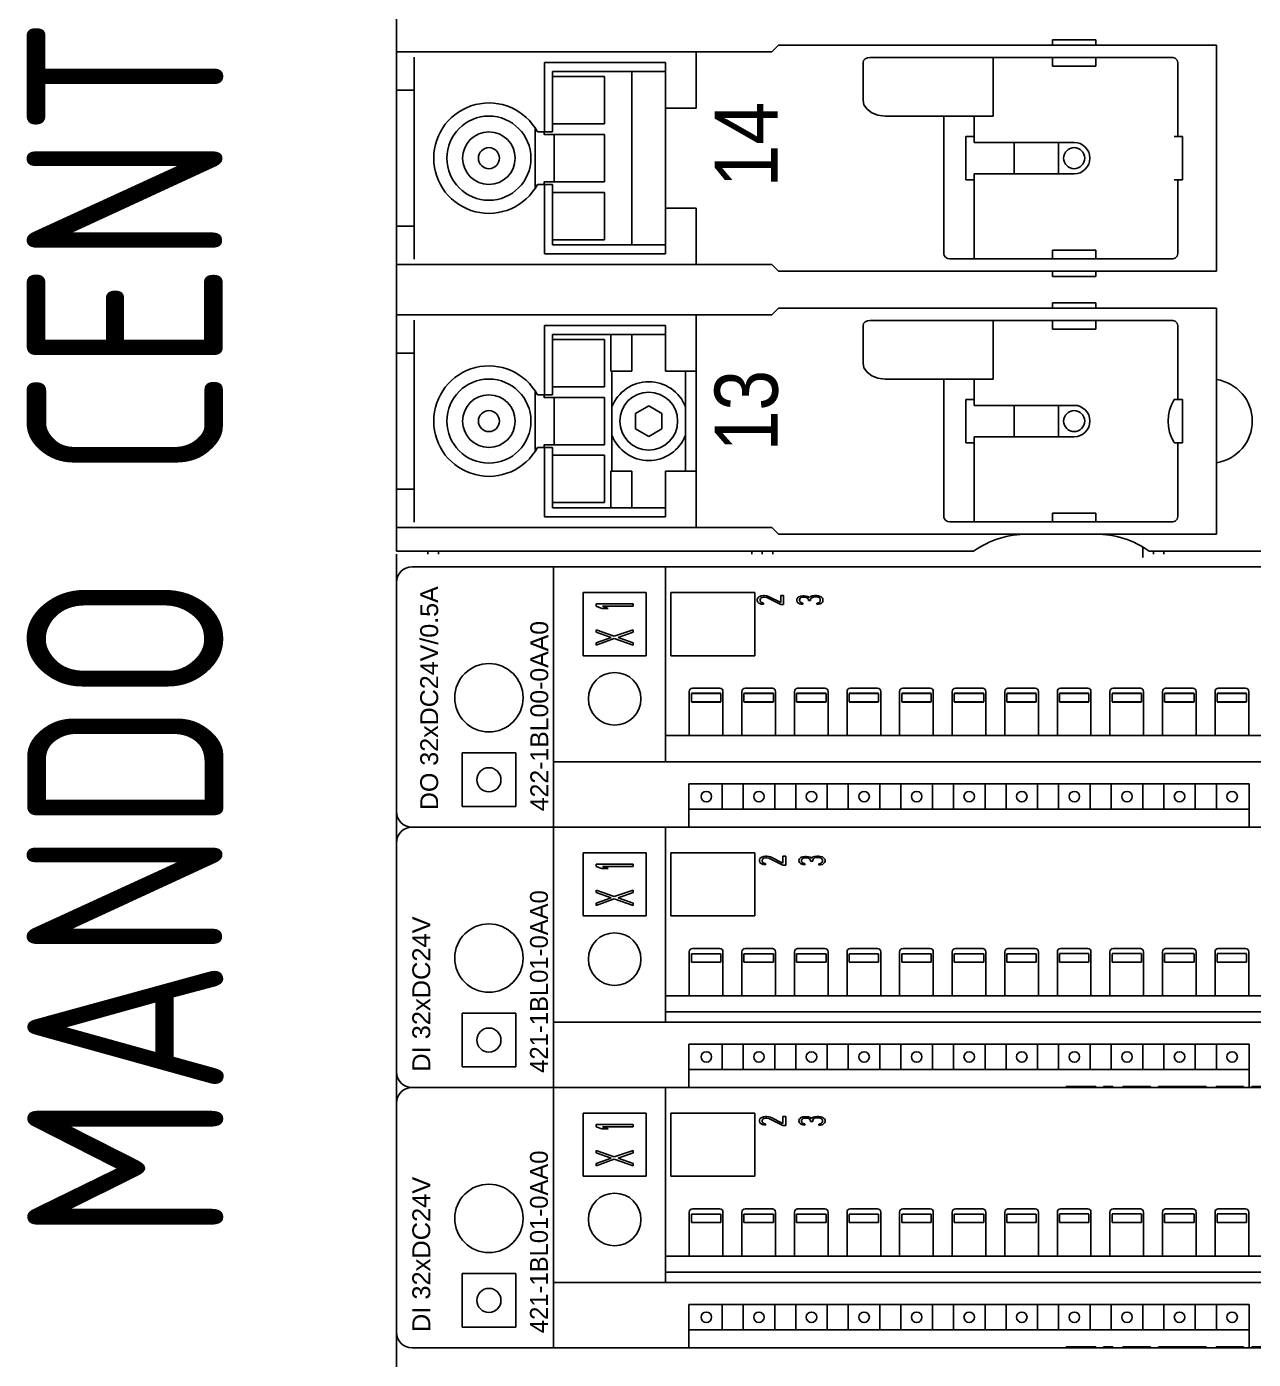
# Model space of a CAD drawing. Extents: x 10 to 610, y -247 to 1644.
# Drawn here: x 202.46 to 224.16, y 136.3 to 159.87 of the extents above; entities that cross this region are included whole.
import ezdxf
from ezdxf.enums import TextEntityAlignment as Align

# ---------------------------------------------------------------- set-up
doc = ezdxf.new("R2010")
doc.units = 0
doc.header["$LTSCALE"] = 5
doc.header["$MEASUREMENT"] = 0
doc.layers.get('0').update_dxf_attribs({"linetype": 'CONTINUOUS'})
doc.styles.add('DIN', font='DIN.shx', dxfattribs={"width": 0.85})

# ---------------------------------------------------------------- blocks, each defined once
blk = doc.blocks.new('L50')
at = {"color": 7, "linetype": 'Continuous'}
for p, q in [((-3, 316.4), (-3, 466.1)), ((63.51, 365), (59.41, 365)), ((59.41, 364.5), (59.41, 365)), ((63.51, 364.5), (63.51, 365)), ((-3, 363.85), (32.7, 363.85)), ((25.5, 358.5), (25.5, 363.85)), ((32.7, 363.85), (33.35, 364.5)), ((33.35, 364.5), (75, 364.5)), ((75, 343), (75, 364.5)), ((-1.3, 344.15), (-1.3, 363.35)), ((22.6, 362.85), (11.1, 362.85)), ((11.1, 362.85), (11.1, 356.25)), ((22.6, 344.65), (22.6, 362.85)), ((41.43, 363.03), (41.38, 362.85)), ((41.38, 359.25), (41.38, 362.85)), ((41.57, 363.18), (41.43, 363.03)), ((41.79, 363.28), (41.57, 363.18)), ((42.04, 363.32), (41.79, 363.28)), ((42.04, 363.32), (70.83, 363.32)), ((53.76, 363.32), (53.76, 357.75)), ((59.41, 363.32), (59.41, 362.5)), ((59.41, 362.5), (63.51, 362.5)), ((63.51, 363.32), (63.51, 362.5)), ((70.83, 363.32), (71.08, 363.25)), ((71.08, 363.25), (71.26, 363.07)), ((71.26, 363.07), (71.33, 362.82)), ((71.33, 362.82), (71.33, 355.8)), ((11.85, 362), (22.6, 362)), ((11.85, 362), (11.85, 356.25)), ((16.8, 361.5), (11.85, 361.5)), ((16.8, 361.5), (16.8, 357)), ((19.4, 345.5), (19.4, 362)), ((-1.3, 360.22), (-3, 360.22)), ((41.47, 358.81), (41.38, 359.25)), ((41.76, 358.4), (41.47, 358.81)), ((25.5, 358.5), (22.6, 358.5)), ((42.21, 358.06), (41.76, 358.4)), ((42.8, 357.84), (42.21, 358.06)), ((43.5, 357.75), (42.8, 357.84)), ((43.5, 357.75), (53.76, 357.75)), ((49.06, 357.75), (49.06, 344.66)), ((51.96, 355.25), (51.96, 357.75)), ((10.2, 356.55), (10.2, 350.95)), ((11.85, 356.25), (10.42, 356.25)), ((11.05, 356.25), (11.05, 356)), ((16.8, 357), (11.85, 357)), ((11.05, 356.03), (11.14, 356.01)), ((16.8, 356), (11.05, 356)), ((12.01, 356), (12.01, 351.5)), ((16.8, 356), (16.8, 351.5)), ((51.16, 355.8), (51.96, 355.8)), ((51.16, 355.8), (51.16, 351.7)), ((61.46, 355.25), (51.96, 355.25)), ((55.76, 355.25), (55.76, 352.25)), ((59.96, 355.25), (59.96, 352.25)), ((71.76, 355.8), (70.96, 355.8)), ((71.76, 355.8), (71.76, 351.7)), ((61.46, 352.25), (51.96, 352.25)), ((51.96, 344.18), (51.96, 352.25)), ((10.42, 351.25), (11.85, 351.25)), ((16.8, 351.5), (11.05, 351.5)), ((11.05, 351.5), (11.05, 351.25)), ((11.14, 351.49), (11.05, 351.47)), ((11.1, 351.25), (11.1, 344.65)), ((11.85, 351.25), (11.85, 345.5)), ((51.16, 351.7), (51.96, 351.7)), ((71.76, 351.7), (70.96, 351.7)), ((71.33, 351.7), (71.33, 344.68)), ((16.8, 350.5), (11.85, 350.5)), ((16.8, 350.5), (16.8, 346)), ((22.6, 349), (25.5, 349)), ((25.5, 343.65), (25.5, 349)), ((-1.3, 347.28), (-3, 347.28)), ((16.8, 346), (11.85, 346)), ((11.1, 344.65), (22.6, 344.65)), ((11.85, 345.5), (22.6, 345.5)), ((49.1, 344.48), (49.06, 344.66)), ((59.41, 345), (63.51, 345)), ((59.41, 345), (59.41, 344.18)), ((63.51, 345), (63.51, 344.18)), ((71.26, 344.43), (71.33, 344.68)), ((-3, 343.65), (32.7, 343.65)), ((32.7, 343.65), (33.35, 343)), ((49.22, 344.33), (49.1, 344.48)), ((49.4, 344.22), (49.22, 344.33)), ((49.64, 344.18), (49.4, 344.22)), ((49.64, 344.18), (70.83, 344.18)), ((70.83, 344.18), (71.08, 344.25)), ((71.08, 344.25), (71.26, 344.43)), ((33.35, 343), (75, 343)), ((59.41, 342.5), (59.41, 343)), ((63.51, 342.5), (59.41, 342.5)), ((63.51, 342.5), (63.51, 343)), ((63.51, 340), (59.41, 340)), ((59.41, 339.5), (59.41, 340)), ((63.51, 339.5), (63.51, 340)), ((-3, 338.85), (32.7, 338.85)), ((-1.3, 319.15), (-1.3, 338.35)), ((25.5, 318.65), (25.5, 338.85)), ((32.7, 338.85), (33.35, 339.5)), ((33.35, 339.5), (75, 339.5)), ((42.04, 338.32), (41.79, 338.28)), ((42.04, 338.32), (70.83, 338.32)), ((53.76, 338.32), (53.76, 332.75)), ((59.41, 338.32), (59.41, 337.5)), ((63.51, 338.32), (63.51, 337.5)), ((70.83, 338.32), (71.08, 338.25)), ((75, 318), (75, 339.5)), ((22.6, 337.85), (11.1, 337.85)), ((11.1, 337.85), (11.1, 331.25)), ((22.6, 333.5), (22.6, 337.85)), ((41.43, 338.03), (41.38, 337.85)), ((41.38, 334.25), (41.38, 337.85)), ((41.57, 338.18), (41.43, 338.03)), ((41.79, 338.28), (41.57, 338.18)), ((59.41, 337.5), (63.51, 337.5)), ((71.08, 338.25), (71.26, 338.07)), ((71.26, 338.07), (71.33, 337.82)), ((71.33, 337.82), (71.33, 330.8)), ((11.85, 337), (22.6, 337)), ((11.85, 337), (11.85, 331.25)), ((16.8, 336.5), (11.85, 336.5)), ((16.8, 336.5), (16.8, 332)), ((17.4, 333.5), (17.4, 337)), ((19.4, 333.5), (19.4, 337)), ((-1.3, 335.22), (-3, 335.22)), ((17.4, 333.5), (19.4, 333.5)), ((17.5, 324), (17.5, 333.5)), ((25.5, 333.5), (22.6, 333.5)), ((24.5, 324), (24.5, 333.5)), ((41.47, 333.81), (41.38, 334.25)), ((41.76, 333.4), (41.47, 333.81)), ((42.21, 333.06), (41.76, 333.4)), ((16.8, 332), (11.85, 332)), ((42.8, 332.84), (42.21, 333.06)), ((43.5, 332.75), (42.8, 332.84)), ((43.5, 332.75), (53.76, 332.75)), ((49.06, 332.75), (49.06, 319.66)), ((51.96, 330.25), (51.96, 332.75)), ((10.2, 331.55), (10.2, 325.95)), ((11.85, 331.25), (10.42, 331.25)), ((11.05, 331.25), (11.05, 331)), ((11.05, 331.03), (11.14, 331.01)), ((16.8, 331), (11.05, 331)), ((12.01, 331), (12.01, 326.5)), ((16.8, 331), (16.8, 326.5)), ((51.16, 330.8), (51.96, 330.8)), ((51.16, 330.8), (51.16, 326.7)), ((71.76, 330.8), (70.96, 330.8)), ((71.76, 330.8), (71.76, 326.7)), ((21, 330.2), (19.75, 329.48)), ((19.75, 329.48), (19.75, 328.02)), ((22.25, 329.48), (21, 330.2)), ((22.25, 328.02), (22.25, 329.48)), ((61.46, 330.25), (51.96, 330.25)), ((55.76, 330.25), (55.76, 327.25)), ((59.96, 330.25), (59.96, 327.25)), ((19.75, 328.02), (21, 327.3)), ((21, 327.3), (22.25, 328.02)), ((61.46, 327.25), (51.96, 327.25)), ((51.96, 319.18), (51.96, 327.25)), ((10.42, 326.25), (11.85, 326.25)), ((16.8, 326.5), (11.05, 326.5)), ((11.05, 326.5), (11.05, 326.25)), ((11.14, 326.49), (11.05, 326.47)), ((11.1, 326.25), (11.1, 319.65)), ((11.85, 326.25), (11.85, 320.5)), ((51.16, 326.7), (51.96, 326.7)), ((71.76, 326.7), (70.96, 326.7)), ((71.33, 326.7), (71.33, 319.68)), ((16.8, 325.5), (11.85, 325.5)), ((16.8, 325.5), (16.8, 321)), ((17.4, 324), (19.4, 324)), ((17.4, 320.5), (17.4, 324)), ((19.4, 320.5), (19.4, 324)), ((22.6, 324), (25.5, 324)), ((22.6, 319.65), (22.6, 324)), ((-1.3, 322.28), (-3, 322.28)), ((16.8, 321), (11.85, 321)), ((11.1, 319.65), (22.6, 319.65)), ((11.85, 320.5), (22.6, 320.5)), ((49.1, 319.48), (49.06, 319.66)), ((49.22, 319.33), (49.1, 319.48)), ((49.4, 319.22), (49.22, 319.33)), ((59.41, 320), (63.51, 320)), ((59.41, 320), (59.41, 319.18)), ((63.51, 320), (63.51, 319.18)), ((71.08, 319.25), (71.26, 319.43)), ((71.26, 319.43), (71.33, 319.68)), ((-3, 318.65), (32.7, 318.65)), ((32.7, 318.65), (33.35, 318)), ((49.64, 319.18), (49.4, 319.22)), ((49.64, 319.18), (70.83, 319.18)), ((70.83, 319.18), (71.08, 319.25)), ((33.35, 318), (75, 318)), ((51.9, 316.4), (-3, 316.4)), ((-3, 166.4), (-3, 316.1)), ((0, 316.1), (0, 316.4)), ((1, 316.1), (1, 316.4)), ((30.8, 316.1), (30.8, 316.4)), ((31.8, 316.4), (31.8, 316.1)), ((32.8, 316.1), (32.8, 316.4)), ((68, 315.77), (68, 316.73)), ((241.88, 316.4), (68.6, 316.4)), ((69, 316.1), (69, 316.4)), ((70, 316.1), (70, 316.4)), ((285.5, 314.9), (-1.5, 314.9)), ((11.93, 290.15), (11.93, 314.9)), ((22.6, 296.35), (22.6, 314.9)), ((-3, 291.65), (-3, 313.4)), ((20.76, 312.45), (14.76, 312.45)), ((14.76, 312.45), (14.76, 306.45)), ((20.76, 306.45), (20.76, 312.45)), ((31.1, 312.45), (23.1, 312.45)), ((23.1, 312.45), (23.1, 306.45)), ((31.1, 306.45), (31.1, 312.45)), ((31.38, 311.94), (31.32, 311.8)), ((31.32, 311.8), (31.32, 311.71)), ((31.32, 311.71), (31.38, 311.55)), ((31.48, 312.04), (31.38, 311.94)), ((31.7, 312.13), (31.48, 312.04)), ((31.59, 311.78), (31.64, 311.9)), ((31.59, 311.69), (31.59, 311.78)), ((31.64, 311.9), (31.75, 311.97)), ((31.91, 312.16), (31.7, 312.13)), ((31.75, 311.97), (31.91, 312.02)), ((32.02, 312.16), (31.91, 312.16)), ((31.91, 312.02), (32.02, 312.02)), ((32.23, 312.13), (32.02, 312.16)), ((32.02, 312.02), (32.23, 311.97)), ((32.39, 312.09), (32.23, 312.13)), ((32.23, 311.97), (33.56, 311.31)), ((33.56, 311.5), (32.39, 312.09)), ((33.82, 312.16), (33.56, 312.16)), ((33.56, 312.16), (33.56, 311.5)), ((33.82, 311.31), (33.82, 312.16)), ((35.07, 311.76), (35.07, 311.71)), ((35.07, 311.71), (35.13, 311.55)), ((35.13, 311.92), (35.08, 311.77)), ((35.23, 312.02), (35.13, 311.92)), ((35.45, 312.11), (35.24, 312.02)), ((35.34, 311.78), (35.39, 311.9)), ((35.34, 311.69), (35.34, 311.78)), ((35.39, 311.9), (35.5, 311.97)), ((35.66, 312.13), (35.45, 312.11)), ((35.5, 311.97), (35.66, 312.02)), ((35.77, 312.13), (35.66, 312.13)), ((35.66, 312.02), (35.77, 312.02)), ((35.98, 312.11), (35.77, 312.13)), ((35.77, 312.02), (35.98, 311.97)), ((36.14, 312.06), (35.98, 312.11)), ((35.98, 311.97), (36.09, 311.92)), ((36.09, 311.92), (36.19, 311.78)), ((36.3, 311.97), (36.14, 312.06)), ((36.19, 311.78), (36.19, 311.69)), ((36.4, 312.09), (36.3, 311.97)), ((36.56, 312.13), (36.4, 312.09)), ((36.4, 311.78), (36.46, 311.92)), ((36.4, 311.69), (36.4, 311.78)), ((36.46, 311.92), (36.56, 311.99)), ((36.78, 312.16), (36.56, 312.13)), ((36.56, 311.99), (36.78, 312.04)), ((36.99, 312.16), (36.78, 312.16)), ((36.78, 312.04), (36.99, 312.04)), ((37.15, 312.13), (36.99, 312.16)), ((36.99, 312.04), (37.1, 312.02)), ((37.1, 312.02), (37.2, 311.97)), ((37.31, 312.09), (37.15, 312.13)), ((37.2, 311.97), (37.26, 311.92)), ((37.26, 311.92), (37.31, 311.8)), ((37.42, 312.02), (37.31, 312.09)), ((37.31, 311.8), (37.31, 311.66)), ((37.52, 311.92), (37.42, 312.02)), ((37.57, 311.83), (37.52, 311.92)), ((37.57, 311.64), (37.57, 311.83)), ((19.51, 311.39), (16.01, 311.39)), ((16.01, 311.39), (16.01, 311.17)), ((16.01, 311.17), (16.53, 310.95)), ((16.53, 310.95), (17.13, 310.95)), ((17.13, 310.95), (16.61, 311.17)), ((16.61, 311.17), (19.51, 311.17)), ((19.51, 311.17), (19.51, 311.39)), ((31.38, 311.55), (31.48, 311.45)), ((31.48, 311.45), (31.69, 311.36)), ((31.64, 311.57), (31.59, 311.69)), ((31.75, 311.5), (31.64, 311.57)), ((31.7, 311.36), (31.91, 311.34)), ((31.91, 311.45), (31.75, 311.5)), ((31.91, 311.34), (31.91, 311.45)), ((33.56, 311.31), (33.82, 311.31)), ((35.13, 311.55), (35.23, 311.45)), ((35.23, 311.45), (35.44, 311.36)), ((35.39, 311.57), (35.34, 311.69)), ((35.5, 311.5), (35.39, 311.57)), ((35.45, 311.36), (35.66, 311.34)), ((35.66, 311.45), (35.5, 311.5)), ((35.66, 311.34), (35.66, 311.45)), ((36.19, 311.69), (36.4, 311.69)), ((37.1, 311.45), (36.99, 311.43)), ((36.99, 311.43), (36.99, 311.34)), ((36.99, 311.31), (37.15, 311.34)), ((37.2, 311.5), (37.1, 311.45)), ((37.15, 311.34), (37.3, 311.38)), ((37.26, 311.55), (37.2, 311.5)), ((37.31, 311.66), (37.26, 311.55)), ((37.31, 311.38), (37.42, 311.45)), ((37.42, 311.45), (37.52, 311.55)), ((37.52, 311.55), (37.57, 311.64)), ((17.72, 308.29), (16.01, 308.91)), ((16.01, 308.91), (16.01, 308.69)), ((16.01, 308.69), (17.42, 308.18)), ((17.42, 308.18), (16.01, 307.67)), ((16.01, 307.45), (17.72, 308.07)), ((19.51, 308.91), (17.72, 308.29)), ((17.72, 308.07), (19.51, 307.45)), ((18.1, 308.18), (19.51, 308.69)), ((19.51, 307.67), (18.1, 308.18)), ((19.51, 308.69), (19.51, 308.91)), ((16.01, 307.67), (16.01, 307.45)), ((19.51, 307.45), (19.51, 307.67)), ((14.76, 306.45), (20.76, 306.45)), ((23.1, 306.45), (31.1, 306.45)), ((24.86, 298.85), (24.86, 303.05)), ((25.06, 302.87), (27.86, 302.87)), ((25.06, 302.85), (27.86, 302.85)), ((25.06, 302.05), (25.06, 302.85)), ((27.76, 303.35), (25.16, 303.35)), ((27.86, 302.85), (27.86, 302.05)), ((28.06, 298.85), (28.06, 303.05)), ((29.86, 298.85), (29.86, 303.05)), ((30.06, 302.87), (32.86, 302.87)), ((30.06, 302.85), (32.86, 302.85)), ((30.06, 302.05), (30.06, 302.85)), ((32.76, 303.35), (30.16, 303.35)), ((32.86, 302.85), (32.86, 302.05)), ((33.06, 298.85), (33.06, 303.05)), ((34.86, 298.85), (34.86, 303.05)), ((35.06, 302.87), (37.86, 302.87)), ((35.06, 302.85), (37.86, 302.85)), ((35.06, 302.05), (35.06, 302.85)), ((37.76, 303.35), (35.16, 303.35)), ((37.86, 302.85), (37.86, 302.05)), ((38.06, 298.85), (38.06, 303.05)), ((39.86, 298.85), (39.86, 303.05)), ((40.06, 302.87), (42.86, 302.87)), ((40.06, 302.85), (42.86, 302.85)), ((40.06, 302.05), (40.06, 302.85)), ((42.76, 303.35), (40.16, 303.35)), ((42.86, 302.85), (42.86, 302.05)), ((43.06, 298.85), (43.06, 303.05)), ((44.86, 298.85), (44.86, 303.05)), ((45.06, 302.87), (47.86, 302.87)), ((45.06, 302.85), (47.86, 302.85)), ((45.06, 302.05), (45.06, 302.85)), ((47.76, 303.35), (45.16, 303.35)), ((47.86, 302.85), (47.86, 302.05)), ((48.06, 298.85), (48.06, 303.05)), ((49.86, 298.85), (49.86, 303.05)), ((50.06, 302.87), (52.86, 302.87)), ((50.06, 302.85), (52.86, 302.85)), ((50.06, 302.05), (50.06, 302.85)), ((52.76, 303.35), (50.16, 303.35)), ((52.86, 302.85), (52.86, 302.05)), ((53.06, 298.85), (53.06, 303.05)), ((54.86, 298.85), (54.86, 303.05)), ((55.06, 302.87), (57.86, 302.87)), ((55.06, 302.85), (57.86, 302.85)), ((55.06, 302.05), (55.06, 302.85)), ((57.76, 303.35), (55.16, 303.35)), ((57.86, 302.85), (57.86, 302.05)), ((58.06, 298.85), (58.06, 303.05)), ((59.86, 298.85), (59.86, 303.05)), ((60.06, 302.87), (62.86, 302.87)), ((60.06, 302.85), (62.86, 302.85)), ((60.06, 302.05), (60.06, 302.85)), ((62.76, 303.35), (60.16, 303.35)), ((62.86, 302.85), (62.86, 302.05)), ((63.06, 298.85), (63.06, 303.05)), ((64.86, 298.85), (64.86, 303.05)), ((65.06, 302.87), (67.86, 302.87)), ((65.06, 302.85), (67.86, 302.85)), ((65.06, 302.05), (65.06, 302.85)), ((67.76, 303.35), (65.16, 303.35)), ((67.86, 302.85), (67.86, 302.05)), ((68.06, 298.85), (68.06, 303.05)), ((69.86, 298.85), (69.86, 303.05)), ((70.06, 302.87), (72.86, 302.87)), ((70.06, 302.85), (72.86, 302.85)), ((70.06, 302.05), (70.06, 302.85)), ((72.76, 303.35), (70.16, 303.35)), ((72.86, 302.85), (72.86, 302.05)), ((73.06, 298.85), (73.06, 303.05)), ((74.86, 298.85), (74.86, 303.05)), ((75.06, 302.87), (77.86, 302.87)), ((75.06, 302.85), (77.86, 302.85)), ((75.06, 302.05), (75.06, 302.85)), ((77.76, 303.35), (75.16, 303.35)), ((77.86, 302.85), (77.86, 302.05)), ((78.06, 298.85), (78.06, 303.05)), ((27.86, 302.05), (25.06, 302.05)), ((27.86, 302.03), (25.06, 302.03)), ((32.86, 302.05), (30.06, 302.05)), ((32.86, 302.03), (30.06, 302.03)), ((37.86, 302.05), (35.06, 302.05)), ((37.86, 302.03), (35.06, 302.03)), ((42.86, 302.05), (40.06, 302.05)), ((42.86, 302.03), (40.06, 302.03)), ((47.86, 302.05), (45.06, 302.05)), ((47.86, 302.03), (45.06, 302.03)), ((52.86, 302.05), (50.06, 302.05)), ((52.86, 302.03), (50.06, 302.03)), ((57.86, 302.05), (55.06, 302.05)), ((57.86, 302.03), (55.06, 302.03)), ((62.86, 302.05), (60.06, 302.05)), ((62.86, 302.03), (60.06, 302.03)), ((67.86, 302.05), (65.06, 302.05)), ((67.86, 302.03), (65.06, 302.03)), ((72.86, 302.05), (70.06, 302.05)), ((72.86, 302.03), (70.06, 302.03)), ((77.86, 302.05), (75.06, 302.05)), ((77.86, 302.03), (75.06, 302.03)), ((271.96, 298.85), (22.6, 298.85)), ((8.35, 297.2), (3.25, 297.2)), ((3.25, 297.2), (3.25, 292.1)), ((8.35, 292.1), (8.35, 297.2)), ((268.96, 296.35), (11.93, 296.35)), ((78.1, 294.25), (24.8, 294.25)), ((24.8, 290.15), (24.8, 294.25)), ((27.98, 291.85), (27.98, 294.25)), ((29.98, 294.25), (29.98, 291.85)), ((32.98, 291.85), (32.98, 294.25)), ((34.98, 294.25), (34.98, 291.85)), ((37.98, 291.85), (37.98, 294.25)), ((39.98, 294.25), (39.98, 291.85)), ((42.98, 291.85), (42.98, 294.25)), ((44.98, 294.25), (44.98, 291.85)), ((47.98, 291.85), (47.98, 294.25)), ((49.98, 294.25), (49.98, 291.85)), ((52.98, 291.85), (52.98, 294.25)), ((54.98, 294.25), (54.98, 291.85)), ((57.98, 291.85), (57.98, 294.25)), ((59.98, 294.25), (59.98, 291.85)), ((62.98, 291.85), (62.98, 294.25)), ((64.98, 294.25), (64.98, 291.85)), ((67.98, 291.85), (67.98, 294.25)), ((69.98, 294.25), (69.98, 291.85)), ((72.98, 291.85), (72.98, 294.25)), ((74.98, 294.25), (74.98, 291.85)), ((78.1, 290.15), (78.1, 294.25)), ((3.25, 292.1), (8.35, 292.1)), ((78.1, 291.85), (24.8, 291.85)), ((285.5, 290.15), (-1.5, 290.15)), ((11.93, 265.4), (11.93, 290.15)), ((22.6, 271.6), (22.6, 290.15)), ((-3, 266.9), (-3, 288.65)), ((20.76, 287.7), (14.76, 287.7)), ((14.76, 287.7), (14.76, 281.7)), ((20.76, 281.7), (20.76, 287.7)), ((31.1, 287.7), (23.1, 287.7)), ((23.1, 287.7), (23.1, 281.7)), ((31.1, 281.7), (31.1, 287.7)), ((19.51, 286.64), (16.01, 286.64)), ((16.01, 286.64), (16.01, 286.42)), ((16.01, 286.42), (16.53, 286.2)), ((17.13, 286.2), (16.61, 286.42)), ((16.61, 286.42), (19.51, 286.42)), ((19.51, 286.42), (19.51, 286.64)), ((31.58, 287.17), (31.53, 287.03)), ((31.53, 287.03), (31.53, 286.94)), ((31.53, 286.94), (31.58, 286.78)), ((31.69, 287.27), (31.58, 287.17)), ((31.58, 286.78), (31.69, 286.68)), ((31.9, 287.36), (31.69, 287.27)), ((31.69, 286.68), (31.89, 286.59)), ((31.79, 287.01), (31.85, 287.13)), ((31.79, 286.92), (31.79, 287.01)), ((31.85, 286.8), (31.79, 286.92)), ((31.85, 287.13), (31.95, 287.2)), ((31.95, 286.73), (31.85, 286.8)), ((32.11, 287.39), (31.9, 287.36)), ((31.9, 286.59), (32.11, 286.57)), ((31.95, 287.2), (32.11, 287.24)), ((32.11, 286.68), (31.95, 286.73)), ((32.22, 287.39), (32.11, 287.39)), ((32.11, 287.24), (32.22, 287.24)), ((32.11, 286.57), (32.11, 286.68)), ((32.43, 287.36), (32.22, 287.39)), ((32.22, 287.24), (32.43, 287.2)), ((32.59, 287.31), (32.43, 287.36)), ((32.43, 287.2), (33.76, 286.54)), ((33.76, 286.73), (32.59, 287.31)), ((34.03, 287.39), (33.76, 287.39)), ((33.76, 287.39), (33.76, 286.73)), ((33.76, 286.54), (34.03, 286.54)), ((34.03, 286.54), (34.03, 287.39)), ((35.33, 287.15), (35.28, 287)), ((35.28, 286.99), (35.28, 286.94)), ((35.28, 286.94), (35.33, 286.78)), ((35.44, 287.24), (35.33, 287.15)), ((35.33, 286.78), (35.44, 286.68)), ((35.65, 287.34), (35.44, 287.25)), ((35.44, 286.68), (35.64, 286.59)), ((35.54, 287.01), (35.6, 287.13)), ((35.54, 286.92), (35.54, 287.01)), ((35.6, 286.8), (35.54, 286.92)), ((35.6, 287.13), (35.7, 287.2)), ((35.7, 286.73), (35.6, 286.8)), ((35.86, 287.36), (35.65, 287.34)), ((35.65, 286.59), (35.86, 286.57)), ((35.7, 287.2), (35.86, 287.24)), ((35.86, 286.68), (35.7, 286.73)), ((35.97, 287.36), (35.86, 287.36)), ((35.86, 287.24), (35.97, 287.24)), ((35.86, 286.57), (35.86, 286.68)), ((36.18, 287.34), (35.97, 287.36)), ((35.97, 287.24), (36.18, 287.2)), ((36.34, 287.29), (36.18, 287.34)), ((36.18, 287.2), (36.29, 287.15)), ((36.29, 287.15), (36.39, 287.01)), ((36.5, 287.2), (36.34, 287.29)), ((36.39, 287.01), (36.39, 286.92)), ((36.39, 286.92), (36.61, 286.92)), ((36.61, 287.31), (36.5, 287.2)), ((36.77, 287.36), (36.61, 287.31)), ((36.61, 287.01), (36.66, 287.15)), ((36.61, 286.92), (36.61, 287.01)), ((36.66, 287.15), (36.77, 287.22)), ((36.98, 287.39), (36.77, 287.36)), ((36.77, 287.22), (36.98, 287.27)), ((37.19, 287.39), (36.98, 287.39)), ((36.98, 287.27), (37.19, 287.27)), ((37.35, 287.36), (37.19, 287.39)), ((37.19, 287.27), (37.3, 287.24)), ((37.3, 286.68), (37.19, 286.66)), ((37.19, 286.66), (37.19, 286.57)), ((37.19, 286.54), (37.35, 286.57)), ((37.3, 287.24), (37.4, 287.2)), ((37.4, 286.73), (37.3, 286.68)), ((37.51, 287.31), (37.35, 287.36)), ((37.35, 286.57), (37.51, 286.61)), ((37.4, 287.2), (37.46, 287.15)), ((37.46, 286.78), (37.4, 286.73)), ((37.46, 287.15), (37.51, 287.03)), ((37.51, 286.89), (37.46, 286.78)), ((37.62, 287.24), (37.51, 287.31)), ((37.51, 287.03), (37.51, 286.89)), ((37.51, 286.61), (37.62, 286.68)), ((37.72, 287.15), (37.62, 287.24)), ((37.62, 286.68), (37.72, 286.78)), ((37.78, 287.06), (37.72, 287.15)), ((37.72, 286.78), (37.78, 286.87)), ((37.78, 286.87), (37.78, 287.06)), ((16.53, 286.2), (17.13, 286.2)), ((17.72, 283.54), (16.01, 284.16)), ((16.01, 284.16), (16.01, 283.94)), ((16.01, 283.94), (17.42, 283.43)), ((19.51, 284.16), (17.72, 283.54)), ((18.1, 283.43), (19.51, 283.94)), ((19.51, 283.94), (19.51, 284.16)), ((17.42, 283.43), (16.01, 282.92)), ((16.01, 282.7), (17.72, 283.32)), ((16.01, 282.92), (16.01, 282.7)), ((17.72, 283.32), (19.51, 282.7)), ((19.51, 282.92), (18.1, 283.43)), ((19.51, 282.7), (19.51, 282.92)), ((14.76, 281.7), (20.76, 281.7)), ((23.1, 281.7), (31.1, 281.7)), ((24.86, 274.1), (24.86, 278.3)), ((25.06, 278.1), (27.86, 278.1)), ((25.06, 277.3), (25.06, 278.1)), ((27.76, 278.6), (25.16, 278.6)), ((27.86, 278.1), (27.86, 277.3)), ((28.06, 274.1), (28.06, 278.3)), ((29.86, 274.1), (29.86, 278.3)), ((30.06, 278.1), (32.86, 278.1)), ((30.06, 277.3), (30.06, 278.1)), ((32.76, 278.6), (30.16, 278.6)), ((32.86, 278.1), (32.86, 277.3)), ((33.06, 274.1), (33.06, 278.3)), ((34.86, 274.1), (34.86, 278.3)), ((35.06, 278.1), (37.86, 278.1)), ((35.06, 277.3), (35.06, 278.1)), ((37.76, 278.6), (35.16, 278.6)), ((37.86, 278.1), (37.86, 277.3)), ((38.06, 274.1), (38.06, 278.3)), ((39.86, 274.1), (39.86, 278.3)), ((40.06, 278.1), (42.86, 278.1)), ((40.06, 277.3), (40.06, 278.1)), ((42.76, 278.6), (40.16, 278.6)), ((42.86, 278.1), (42.86, 277.3)), ((43.06, 274.1), (43.06, 278.3)), ((44.86, 274.1), (44.86, 278.3)), ((45.06, 278.1), (47.86, 278.1)), ((45.06, 277.3), (45.06, 278.1)), ((47.76, 278.6), (45.16, 278.6)), ((47.86, 278.1), (47.86, 277.3)), ((48.06, 274.1), (48.06, 278.3)), ((49.86, 274.1), (49.86, 278.3)), ((50.06, 278.1), (52.86, 278.1)), ((50.06, 277.3), (50.06, 278.1)), ((52.76, 278.6), (50.16, 278.6)), ((52.86, 278.1), (52.86, 277.3)), ((53.06, 274.1), (53.06, 278.3)), ((54.86, 274.1), (54.86, 278.3)), ((55.06, 278.1), (57.86, 278.1)), ((55.06, 277.3), (55.06, 278.1)), ((57.76, 278.6), (55.16, 278.6)), ((57.86, 278.1), (57.86, 277.3)), ((58.06, 274.1), (58.06, 278.3)), ((59.86, 274.1), (59.86, 278.3)), ((60.06, 278.12), (62.86, 278.12)), ((60.06, 277.3), (60.06, 278.1)), ((62.76, 278.6), (60.16, 278.6)), ((62.86, 278.1), (62.86, 277.3)), ((63.06, 274.1), (63.06, 278.3)), ((64.86, 274.1), (64.86, 278.3)), ((65.06, 278.12), (67.86, 278.12)), ((65.06, 277.3), (65.06, 278.1)), ((67.76, 278.6), (65.16, 278.6)), ((67.86, 278.1), (67.86, 277.3)), ((68.06, 274.1), (68.06, 278.3)), ((69.86, 274.1), (69.86, 278.3)), ((70.06, 278.12), (72.86, 278.12)), ((70.06, 277.3), (70.06, 278.1)), ((72.76, 278.6), (70.16, 278.6)), ((72.86, 278.1), (72.86, 277.3)), ((73.06, 274.1), (73.06, 278.3)), ((74.86, 274.1), (74.86, 278.3)), ((75.06, 278.12), (77.86, 278.12)), ((75.06, 277.3), (75.06, 278.1)), ((77.76, 278.6), (75.16, 278.6)), ((77.86, 278.1), (77.86, 277.3)), ((78.06, 274.1), (78.06, 278.3)), ((27.86, 277.3), (25.06, 277.3)), ((32.86, 277.3), (30.06, 277.3)), ((37.86, 277.3), (35.06, 277.3)), ((42.86, 277.3), (40.06, 277.3)), ((47.86, 277.3), (45.06, 277.3)), ((52.86, 277.3), (50.06, 277.3)), ((57.86, 277.3), (55.06, 277.3)), ((62.86, 277.3), (60.06, 277.3)), ((67.86, 277.3), (65.06, 277.3)), ((72.86, 277.3), (70.06, 277.3)), ((77.86, 277.3), (75.06, 277.3)), ((271.96, 274.1), (22.6, 274.1)), ((8.35, 272.45), (3.25, 272.45)), ((3.25, 272.45), (3.25, 267.35)), ((8.35, 267.35), (8.35, 272.45)), ((268.96, 272.6), (22.6, 272.6)), ((268.96, 271.6), (11.93, 271.6)), ((78.1, 269.5), (24.8, 269.5)), ((24.8, 265.4), (24.8, 269.5)), ((27.98, 269.5), (27.98, 267.1)), ((29.98, 269.5), (29.98, 267.1)), ((32.98, 269.5), (32.98, 267.1)), ((34.98, 269.5), (34.98, 267.1)), ((37.98, 269.5), (37.98, 267.1)), ((39.98, 269.5), (39.98, 267.1)), ((42.98, 269.5), (42.98, 267.1)), ((44.98, 269.5), (44.98, 267.1)), ((47.98, 269.5), (47.98, 267.1)), ((49.98, 269.5), (49.98, 267.1)), ((52.98, 269.5), (52.98, 267.1)), ((54.98, 269.5), (54.98, 267.1)), ((57.98, 269.5), (57.98, 267.1)), ((59.98, 269.5), (59.98, 267.1)), ((62.98, 269.5), (62.98, 267.1)), ((64.98, 269.5), (64.98, 267.1)), ((67.98, 269.5), (67.98, 267.1)), ((69.98, 269.5), (69.98, 267.1)), ((72.98, 269.5), (72.98, 267.1)), ((74.98, 269.5), (74.98, 267.1)), ((78.1, 265.4), (78.1, 269.5)), ((3.25, 267.35), (8.35, 267.35)), ((78.1, 267.1), (24.8, 267.1)), ((285.5, 265.4), (-1.5, 265.4)), ((285.5, 265.4), (-1.5, 265.4)), ((11.93, 240.65), (11.93, 265.4)), ((22.6, 246.85), (22.6, 265.4)), ((-3, 242.15), (-3, 263.9)), ((20.76, 262.95), (14.76, 262.95)), ((14.76, 262.95), (14.76, 256.95)), ((20.76, 256.95), (20.76, 262.95)), ((31.1, 262.95), (23.1, 262.95)), ((23.1, 262.95), (23.1, 256.95)), ((31.1, 256.95), (31.1, 262.95)), ((31.58, 262.42), (31.53, 262.28)), ((31.53, 262.28), (31.53, 262.19)), ((31.69, 262.52), (31.58, 262.42)), ((31.9, 262.61), (31.69, 262.52)), ((31.79, 262.26), (31.85, 262.38)), ((31.85, 262.38), (31.95, 262.45)), ((32.11, 262.64), (31.9, 262.61)), ((31.95, 262.45), (32.11, 262.49)), ((32.22, 262.64), (32.11, 262.64)), ((32.11, 262.49), (32.22, 262.49)), ((32.43, 262.61), (32.22, 262.64)), ((32.22, 262.49), (32.43, 262.45)), ((32.59, 262.56), (32.43, 262.61)), ((32.43, 262.45), (33.76, 261.79)), ((33.76, 261.98), (32.59, 262.56)), ((34.03, 262.64), (33.76, 262.64)), ((33.76, 262.64), (33.76, 261.98)), ((34.03, 261.79), (34.03, 262.64)), ((35.33, 262.4), (35.28, 262.25)), ((35.44, 262.49), (35.33, 262.4)), ((35.65, 262.59), (35.44, 262.5)), ((35.54, 262.26), (35.6, 262.38)), ((35.6, 262.38), (35.7, 262.45)), ((35.86, 262.61), (35.65, 262.59)), ((35.7, 262.45), (35.86, 262.49)), ((35.97, 262.61), (35.86, 262.61)), ((35.86, 262.49), (35.97, 262.49)), ((36.18, 262.59), (35.97, 262.61)), ((35.97, 262.49), (36.18, 262.45)), ((36.34, 262.54), (36.18, 262.59)), ((36.18, 262.45), (36.29, 262.4)), ((36.29, 262.4), (36.39, 262.26)), ((36.5, 262.45), (36.34, 262.54)), ((36.61, 262.56), (36.5, 262.45)), ((36.77, 262.61), (36.61, 262.56)), ((36.61, 262.26), (36.66, 262.4)), ((36.66, 262.4), (36.77, 262.47)), ((36.98, 262.64), (36.77, 262.61)), ((36.77, 262.47), (36.98, 262.52)), ((37.19, 262.64), (36.98, 262.64)), ((36.98, 262.52), (37.19, 262.52)), ((37.35, 262.61), (37.19, 262.64)), ((37.19, 262.52), (37.3, 262.49)), ((37.3, 262.49), (37.4, 262.45)), ((37.51, 262.56), (37.35, 262.61)), ((37.4, 262.45), (37.46, 262.4)), ((37.46, 262.4), (37.51, 262.28)), ((37.62, 262.49), (37.51, 262.56)), ((37.51, 262.28), (37.51, 262.14)), ((37.72, 262.4), (37.62, 262.49)), ((37.78, 262.31), (37.72, 262.4)), ((37.78, 262.12), (37.78, 262.31)), ((19.51, 261.89), (16.01, 261.89)), ((16.01, 261.89), (16.01, 261.67)), ((16.01, 261.67), (16.53, 261.45)), ((16.53, 261.45), (17.13, 261.45)), ((17.13, 261.45), (16.61, 261.67)), ((16.61, 261.67), (19.51, 261.67)), ((19.51, 261.67), (19.51, 261.89)), ((31.53, 262.19), (31.58, 262.03)), ((31.58, 262.03), (31.69, 261.93)), ((31.69, 261.93), (31.89, 261.84)), ((31.79, 262.17), (31.79, 262.26)), ((31.85, 262.05), (31.79, 262.17)), ((31.95, 261.98), (31.85, 262.05)), ((31.9, 261.84), (32.11, 261.82)), ((32.11, 261.93), (31.95, 261.98)), ((32.11, 261.82), (32.11, 261.93)), ((33.76, 261.79), (34.03, 261.79)), ((35.28, 262.24), (35.28, 262.19)), ((35.28, 262.19), (35.33, 262.03)), ((35.33, 262.03), (35.44, 261.93)), ((35.44, 261.93), (35.64, 261.84)), ((35.54, 262.17), (35.54, 262.26)), ((35.6, 262.05), (35.54, 262.17)), ((35.7, 261.98), (35.6, 262.05)), ((35.65, 261.84), (35.86, 261.82)), ((35.86, 261.93), (35.7, 261.98)), ((35.86, 261.82), (35.86, 261.93)), ((36.39, 262.26), (36.39, 262.17)), ((36.39, 262.17), (36.61, 262.17)), ((36.61, 262.17), (36.61, 262.26)), ((37.3, 261.93), (37.19, 261.91)), ((37.19, 261.91), (37.19, 261.82)), ((37.19, 261.79), (37.35, 261.82)), ((37.4, 261.98), (37.3, 261.93)), ((37.35, 261.82), (37.51, 261.86)), ((37.46, 262.03), (37.4, 261.98)), ((37.51, 262.14), (37.46, 262.03)), ((37.51, 261.86), (37.62, 261.93)), ((37.62, 261.93), (37.72, 262.03)), ((37.72, 262.03), (37.78, 262.12)), ((17.72, 258.79), (16.01, 259.41)), ((16.01, 259.41), (16.01, 259.19)), ((16.01, 259.19), (17.42, 258.68)), ((17.42, 258.68), (16.01, 258.17)), ((16.01, 257.95), (17.72, 258.57)), ((19.51, 259.41), (17.72, 258.79)), ((17.72, 258.57), (19.51, 257.95)), ((18.1, 258.68), (19.51, 259.19)), ((19.51, 258.17), (18.1, 258.68)), ((19.51, 259.19), (19.51, 259.41)), ((16.01, 258.17), (16.01, 257.95)), ((19.51, 257.95), (19.51, 258.17)), ((14.76, 256.95), (20.76, 256.95)), ((23.1, 256.95), (31.1, 256.95)), ((24.86, 249.35), (24.86, 253.55)), ((27.76, 253.85), (25.16, 253.85)), ((28.06, 249.35), (28.06, 253.55)), ((29.86, 249.35), (29.86, 253.55)), ((32.76, 253.85), (30.16, 253.85)), ((33.06, 249.35), (33.06, 253.55)), ((34.86, 249.35), (34.86, 253.55)), ((37.76, 253.85), (35.16, 253.85)), ((38.06, 249.35), (38.06, 253.55)), ((39.86, 249.35), (39.86, 253.55)), ((42.76, 253.85), (40.16, 253.85)), ((43.06, 249.35), (43.06, 253.55)), ((44.86, 249.35), (44.86, 253.55)), ((47.76, 253.85), (45.16, 253.85)), ((48.06, 249.35), (48.06, 253.55)), ((49.86, 249.35), (49.86, 253.55)), ((52.76, 253.85), (50.16, 253.85)), ((53.06, 249.35), (53.06, 253.55)), ((54.86, 249.35), (54.86, 253.55)), ((57.76, 253.85), (55.16, 253.85)), ((58.06, 249.35), (58.06, 253.55)), ((59.86, 249.35), (59.86, 253.55)), ((62.76, 253.85), (60.16, 253.85)), ((63.06, 249.35), (63.06, 253.55)), ((64.86, 249.35), (64.86, 253.55)), ((67.76, 253.85), (65.16, 253.85)), ((68.06, 249.35), (68.06, 253.55)), ((69.86, 249.35), (69.86, 253.55)), ((72.76, 253.85), (70.16, 253.85)), ((73.06, 249.35), (73.06, 253.55)), ((74.86, 249.35), (74.86, 253.55)), ((77.76, 253.85), (75.16, 253.85)), ((78.06, 249.35), (78.06, 253.55)), ((25.06, 253.35), (27.86, 253.35)), ((25.06, 252.55), (25.06, 253.35)), ((27.86, 252.55), (25.06, 252.55)), ((27.86, 253.35), (27.86, 252.55)), ((30.06, 253.35), (32.86, 253.35)), ((30.06, 252.55), (30.06, 253.35)), ((32.86, 252.55), (30.06, 252.55)), ((32.86, 253.35), (32.86, 252.55)), ((35.06, 253.35), (37.86, 253.35)), ((35.06, 252.55), (35.06, 253.35)), ((37.86, 252.55), (35.06, 252.55)), ((37.86, 253.35), (37.86, 252.55)), ((40.06, 253.35), (42.86, 253.35)), ((40.06, 252.55), (40.06, 253.35)), ((42.86, 252.55), (40.06, 252.55)), ((42.86, 253.35), (42.86, 252.55)), ((45.06, 253.35), (47.86, 253.35)), ((45.06, 252.55), (45.06, 253.35)), ((47.86, 252.55), (45.06, 252.55)), ((47.86, 253.35), (47.86, 252.55)), ((50.06, 253.35), (52.86, 253.35)), ((50.06, 252.55), (50.06, 253.35)), ((52.86, 252.55), (50.06, 252.55)), ((52.86, 253.35), (52.86, 252.55)), ((55.06, 253.35), (57.86, 253.35)), ((55.06, 252.55), (55.06, 253.35)), ((57.86, 252.55), (55.06, 252.55)), ((57.86, 253.35), (57.86, 252.55)), ((60.06, 253.37), (62.86, 253.37)), ((60.06, 252.55), (60.06, 253.35)), ((62.86, 252.55), (60.06, 252.55)), ((62.86, 253.35), (62.86, 252.55)), ((65.06, 253.37), (67.86, 253.37)), ((65.06, 252.55), (65.06, 253.35)), ((67.86, 252.55), (65.06, 252.55)), ((67.86, 253.35), (67.86, 252.55)), ((70.06, 253.37), (72.86, 253.37)), ((70.06, 252.55), (70.06, 253.35)), ((72.86, 252.55), (70.06, 252.55)), ((72.86, 253.35), (72.86, 252.55)), ((75.06, 253.37), (77.86, 253.37)), ((75.06, 252.55), (75.06, 253.35)), ((77.86, 252.55), (75.06, 252.55)), ((77.86, 253.35), (77.86, 252.55)), ((271.96, 249.35), (22.6, 249.35)), ((8.35, 247.7), (3.25, 247.7)), ((3.25, 247.7), (3.25, 242.6)), ((8.35, 242.6), (8.35, 247.7)), ((268.96, 247.85), (22.6, 247.85)), ((268.96, 246.85), (11.93, 246.85)), ((78.1, 244.75), (24.8, 244.75)), ((24.8, 240.65), (24.8, 244.75)), ((27.98, 244.75), (27.98, 242.35)), ((29.98, 244.75), (29.98, 242.35)), ((32.98, 244.75), (32.98, 242.35)), ((34.98, 244.75), (34.98, 242.35)), ((37.98, 244.75), (37.98, 242.35)), ((39.98, 244.75), (39.98, 242.35)), ((42.98, 244.75), (42.98, 242.35)), ((44.98, 244.75), (44.98, 242.35)), ((47.98, 244.75), (47.98, 242.35)), ((49.98, 244.75), (49.98, 242.35)), ((52.98, 244.75), (52.98, 242.35)), ((54.98, 244.75), (54.98, 242.35)), ((57.98, 244.75), (57.98, 242.35)), ((59.98, 244.75), (59.98, 242.35)), ((62.98, 244.75), (62.98, 242.35)), ((64.98, 244.75), (64.98, 242.35)), ((67.98, 244.75), (67.98, 242.35)), ((69.98, 244.75), (69.98, 242.35)), ((72.98, 244.75), (72.98, 242.35)), ((74.98, 244.75), (74.98, 242.35)), ((78.1, 240.65), (78.1, 244.75)), ((3.25, 242.6), (8.35, 242.6)), ((78.1, 242.35), (24.8, 242.35)), ((285.5, 240.65), (-1.5, 240.65))]:
    blk.add_line(p, q, dxfattribs=at)
at = {"linetype": 'Continuous'}
for p, q in [((60.7, 265.5), (63.52, 265.5)), ((60.7, 265.5), (60.7, 265.4)), ((62.04, 265.5), (62.04, 265.4)), ((63.52, 265.4), (63.52, 265.5)), ((64.25, 265.5), (65.15, 265.5)), ((64.25, 265.5), (64.25, 265.4)), ((65.15, 265.5), (65.15, 265.4)), ((66.1, 265.5), (68.72, 265.5)), ((66.1, 265.5), (66.1, 265.4)), ((68.72, 265.5), (68.72, 265.4)), ((69.49, 265.5), (74, 265.5)), ((69.49, 265.5), (69.49, 265.4)), ((70.32, 265.5), (70.32, 265.4)), ((71.34, 265.5), (71.34, 265.4)), ((72.11, 265.5), (72.11, 265.4)), ((73.14, 265.5), (73.14, 265.4)), ((74, 265.5), (74, 265.4)), ((74.95, 265.5), (77.57, 265.5)), ((74.95, 265.5), (74.95, 265.4)), ((77.57, 265.5), (77.57, 265.4)), ((78.34, 265.5), (79.21, 265.5)), ((78.34, 265.5), (78.34, 265.4)), ((60.7, 240.75), (63.52, 240.75)), ((60.7, 240.75), (60.7, 240.65)), ((62.04, 240.75), (62.04, 240.65)), ((63.52, 240.65), (63.52, 240.75)), ((64.25, 240.75), (65.15, 240.75)), ((64.25, 240.75), (64.25, 240.65)), ((65.15, 240.75), (65.15, 240.65)), ((66.1, 240.75), (68.72, 240.75)), ((66.1, 240.75), (66.1, 240.65)), ((68.72, 240.75), (68.72, 240.65)), ((69.49, 240.75), (74, 240.75)), ((69.49, 240.75), (69.49, 240.65)), ((70.32, 240.75), (70.32, 240.65)), ((71.34, 240.75), (71.34, 240.65)), ((72.11, 240.75), (72.11, 240.65)), ((73.14, 240.75), (73.14, 240.65)), ((74, 240.75), (74, 240.65)), ((74.95, 240.75), (77.57, 240.75)), ((74.95, 240.75), (74.95, 240.65)), ((77.57, 240.75), (77.57, 240.65)), ((78.34, 240.75), (79.21, 240.75)), ((78.34, 240.75), (78.34, 240.65))]:
    blk.add_line(p, q, dxfattribs=at)
at = {"color": 7, "linetype": 'Continuous'}
for centre, radius in [((5.8, 353.75), 4), ((5.8, 353.75), 2.5), ((5.8, 353.75), 1), ((61.46, 353.75), 1), ((5.8, 328.75), 4), ((5.8, 328.75), 2.5), ((21, 328.75), 2.75), ((5.8, 328.75), 1), ((61.46, 328.75), 1), ((5.8, 302.45), 3.25), ((17.76, 302.35), 2.5), ((5.8, 294.65), 1.15), ((26.48, 293.05), 0.5), ((31.48, 293.05), 0.5), ((36.48, 293.05), 0.5), ((41.48, 293.05), 0.5), ((46.48, 293.05), 0.5), ((51.48, 293.05), 0.5), ((56.48, 293.05), 0.5), ((61.48, 293.05), 0.5), ((66.48, 293.05), 0.5), ((71.48, 293.05), 0.5), ((76.48, 293.05), 0.5), ((5.8, 277.7), 3.25), ((17.76, 277.6), 2.5), ((5.8, 269.9), 1.15), ((26.48, 268.3), 0.5), ((31.48, 268.3), 0.5), ((36.48, 268.3), 0.5), ((41.48, 268.3), 0.5), ((46.48, 268.3), 0.5), ((51.48, 268.3), 0.5), ((56.48, 268.3), 0.5), ((61.48, 268.3), 0.5), ((66.48, 268.3), 0.5), ((71.48, 268.3), 0.5), ((76.48, 268.3), 0.5), ((5.8, 252.95), 3.25), ((17.76, 252.85), 2.5), ((5.8, 245.15), 1.15), ((26.48, 243.55), 0.5), ((31.48, 243.55), 0.5), ((36.48, 243.55), 0.5), ((41.48, 243.55), 0.5), ((46.48, 243.55), 0.5), ((51.48, 243.55), 0.5), ((56.48, 243.55), 0.5), ((61.48, 243.55), 0.5), ((66.48, 243.55), 0.5), ((71.48, 243.55), 0.5), ((76.48, 243.55), 0.5)]:
    blk.add_circle(centre, radius, dxfattribs=at)
for centre, radius, start, end in [((5.8, 353.75), 5.25, 28.4369, 331.5631), ((61.46, 353.75), 1.5, 270, 90), ((5.8, 328.75), 5.25, 28.4369, 331.5631), ((21, 328.75), 3.75, 21.0395, 158.9605), ((74.4, 328.75), 4, 278.6269, 81.3731), ((74.4, 328.75), 4, 149.3166, 210.6672), ((61.46, 328.75), 1.5, 270, 90), ((21, 328.75), 3.75, 201.0395, 338.9605), ((57.02, 309), 9, 90, 124.6921), ((63.48, 309), 9, 55.3079, 89.7967), ((-1.5, 313.4), 1.5, 90, 180), ((25.16, 303.05), 0.3, 90, 180), ((27.76, 303.05), 0.3, 0, 90), ((30.16, 303.05), 0.3, 90, 180), ((32.76, 303.05), 0.3, 0, 90), ((35.16, 303.05), 0.3, 90, 180), ((37.76, 303.05), 0.3, 0, 90), ((40.16, 303.05), 0.3, 90, 180), ((42.76, 303.05), 0.3, 0, 90), ((45.16, 303.05), 0.3, 90, 180), ((47.76, 303.05), 0.3, 0, 90), ((50.16, 303.05), 0.3, 90, 180), ((52.76, 303.05), 0.3, 0, 90), ((55.16, 303.05), 0.3, 90, 180), ((57.76, 303.05), 0.3, 0, 90), ((60.16, 303.05), 0.3, 90, 180), ((62.76, 303.05), 0.3, 0, 90), ((65.16, 303.05), 0.3, 90, 180), ((67.76, 303.05), 0.3, 0, 90), ((70.16, 303.05), 0.3, 90, 180), ((72.76, 303.05), 0.3, 0, 90), ((75.16, 303.05), 0.3, 90, 180), ((77.76, 303.05), 0.3, 0, 90), ((-1.5, 291.65), 1.5, 180, 270), ((-1.5, 288.65), 1.5, 90, 180), ((25.16, 278.3), 0.3, 90, 180), ((27.76, 278.3), 0.3, 0, 90), ((30.16, 278.3), 0.3, 90, 180), ((32.76, 278.3), 0.3, 0, 90), ((35.16, 278.3), 0.3, 90, 180), ((37.76, 278.3), 0.3, 0, 90), ((40.16, 278.3), 0.3, 90, 180), ((42.76, 278.3), 0.3, 0, 90), ((45.16, 278.3), 0.3, 90, 180), ((47.76, 278.3), 0.3, 0, 90), ((50.16, 278.3), 0.3, 90, 180), ((52.76, 278.3), 0.3, 0, 90), ((55.16, 278.3), 0.3, 90, 180), ((57.76, 278.3), 0.3, 0, 90), ((60.16, 278.3), 0.3, 90, 180), ((62.76, 278.3), 0.3, 0, 90), ((65.16, 278.3), 0.3, 90, 180), ((67.76, 278.3), 0.3, 0, 90), ((70.16, 278.3), 0.3, 90, 180), ((72.76, 278.3), 0.3, 0, 90), ((75.16, 278.3), 0.3, 90, 180), ((77.76, 278.3), 0.3, 0, 90), ((-1.5, 266.9), 1.5, 180, 270), ((-1.5, 263.9), 1.5, 90, 180), ((25.16, 253.55), 0.3, 90, 180), ((27.76, 253.55), 0.3, 0, 90), ((30.16, 253.55), 0.3, 90, 180), ((32.76, 253.55), 0.3, 0, 90), ((35.16, 253.55), 0.3, 90, 180), ((37.76, 253.55), 0.3, 0, 90), ((40.16, 253.55), 0.3, 90, 180), ((42.76, 253.55), 0.3, 0, 90), ((45.16, 253.55), 0.3, 90, 180), ((47.76, 253.55), 0.3, 0, 90), ((50.16, 253.55), 0.3, 90, 180), ((52.76, 253.55), 0.3, 0, 90), ((55.16, 253.55), 0.3, 90, 180), ((57.76, 253.55), 0.3, 0, 90), ((60.16, 253.55), 0.3, 90, 180), ((62.76, 253.55), 0.3, 0, 90), ((65.16, 253.55), 0.3, 90, 180), ((67.76, 253.55), 0.3, 0, 90), ((70.16, 253.55), 0.3, 90, 180), ((72.76, 253.55), 0.3, 0, 90), ((75.16, 253.55), 0.3, 90, 180), ((77.76, 253.55), 0.3, 0, 90), ((-1.5, 242.15), 1.5, 180, 270)]:
    blk.add_arc(centre, radius, start, end, dxfattribs=at)
for s, height, width, p, p2 in [('14', 6, 1.017857, (33.27, 350.96), (33.27, 359.11)), ('13', 6, 0.964286, (33.27, 325.89), (33.27, 333.61)), ('DO 32xDC24V/0.5A', 1.7, 0.825746, (0.97, 291.76), (0.97, 313.05)), ('422-1BL00-0AA0', 1.7, 0.840226, (11.44, 291.66), (11.44, 309.75)), ('421-1BL01-0AA0', 1.7, 0.83953, (11.41, 266.79), (11.41, 284.15)), ('DI 32xDC24V', 1.7, 0.814732, (0.22, 266.89), (0.22, 281.66)), ('421-1BL01-0AA0', 1.7, 0.83953, (11.41, 242.04), (11.41, 259.4)), ('DI 32xDC24V', 1.7, 0.814732, (0.22, 242.14), (0.22, 256.91))]:
    blk.add_text(s, height=height, rotation=90, dxfattribs=dict(at, width=width)).set_placement(p, p2, align=Align.FIT)

msp = doc.modelspace()

# ---------------------------------------------------------------- block references
at = {"linetype": 'Continuous', "xscale": 0.1860223936625646, "yscale": 0.1860223936625646, "zscale": 0.1860223936625646}
msp.add_blockref('L50', (209.558, 91.74), dxfattribs=at)

# ---------------------------------------------------------------- texts
at = {"color": 3, "style": 'DIN', "width": 0.8}
msp.add_text('MANDO CENTRAL', height=3.46774, rotation=90, dxfattribs=at).set_placement((205.938, 152.453), align=Align.CENTER)

doc.saveas('drawing.dxf')
